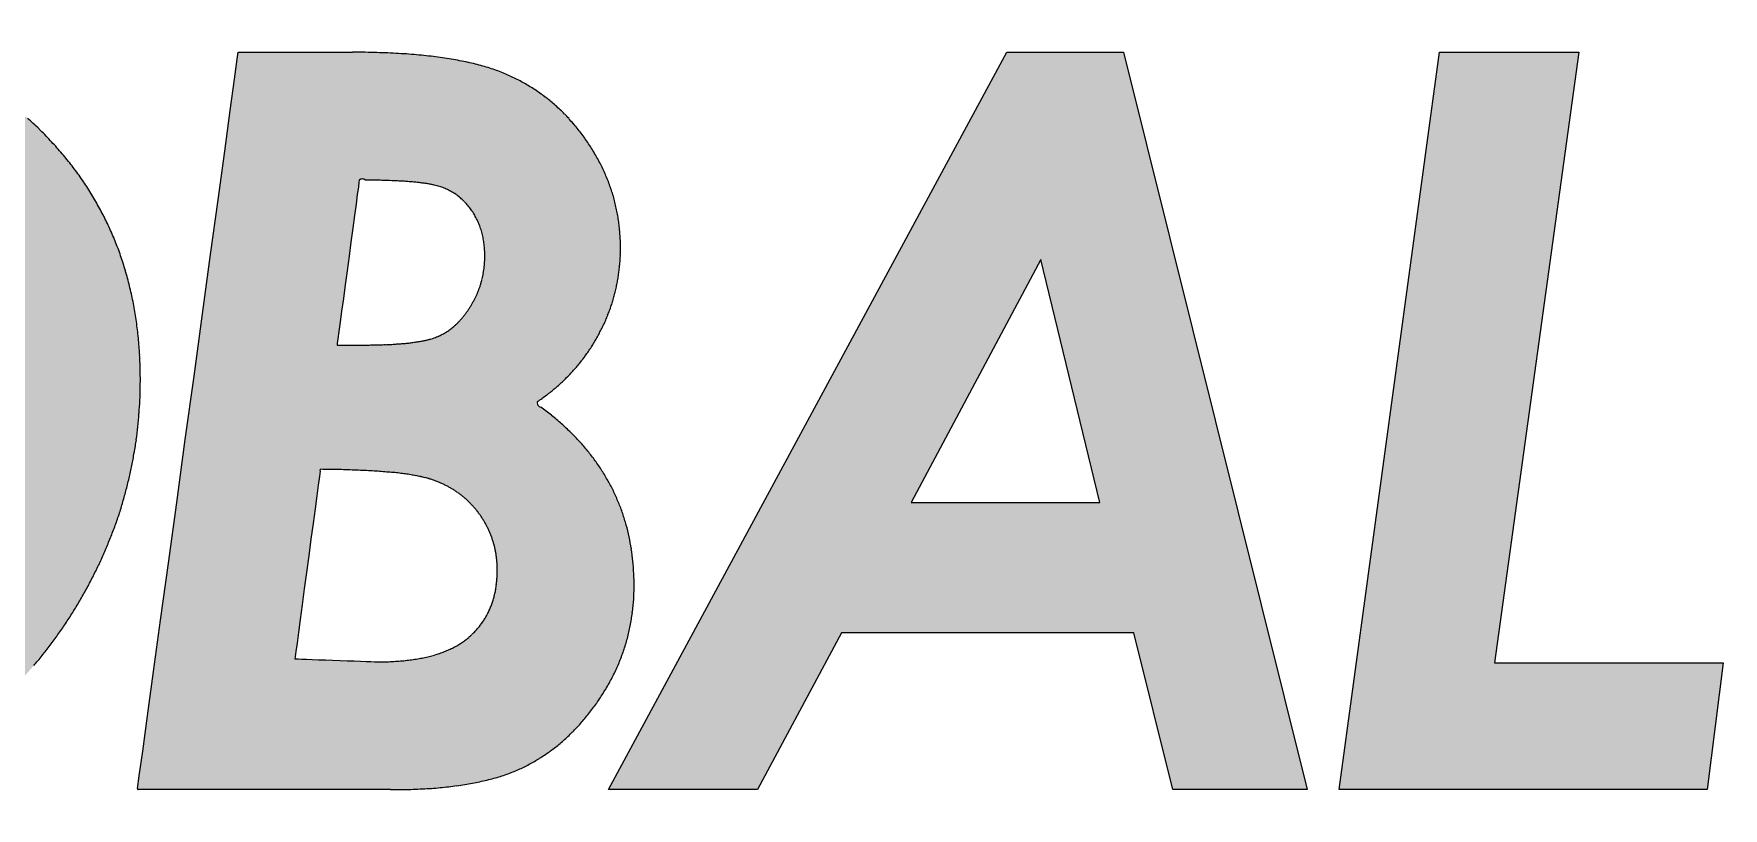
# Model space of a CAD drawing. Header units: millimetres. Extents: x 8533 to 164433, y 5768 to 115327.
# Drawn here: x 57516.9 to 57661, y 107892.2 to 107958.3 of the extents above; entities that cross this region are included whole.
import ezdxf

# ---------------------------------------------------------------- set-up
doc = ezdxf.new("R2010")
doc.units = ezdxf.units.MM
doc.header["$LTSCALE"] = 250
doc.layers.add('06_G-ENP_심볼', color=3, linetype='Continuous')
doc.layers.add('G-ENP', color=1, linetype='Continuous')

# ---------------------------------------------------------------- blocks, each defined once
blk = doc.blocks.new('zw$82BC')
at = {"layer": 'G-ENP'}
h = blk.add_hatch(color=8, dxfattribs=at)
h.dxf.hatch_style = 1
edge = h.paths.add_edge_path()
edge.add_spline(control_points=[(22.3924, 94.4844), (22.5013, 94.4844), (22.591, 94.4494), (22.6617, 94.3794), (22.7324, 94.3094), (22.7678, 94.2206), (22.7678, 94.1128), (22.7678, 94.0302), (22.7469, 93.9524), (22.7051, 93.8794), (22.6632, 93.8063), (22.6076, 93.7502), (22.5382, 93.711), (22.4687, 93.672), (22.3889, 93.6524), (22.2987, 93.6524), (22.186, 93.6524), (22.096, 93.6858), (22.0287, 93.7525), (21.9614, 93.8193), (21.9277, 93.9073), (21.9277, 94.0164), (21.9277, 94.1403), (21.9679, 94.2467), (22.0483, 94.3358), (22.138, 94.4349), (22.2529, 94.4844), (22.3924, 94.4844)], knot_values=[0, 0, 0, 0, 1, 1, 1, 2, 2, 2, 3, 3, 3, 4, 4, 4, 5, 5, 5, 6, 6, 6, 7, 7, 7, 8, 8, 8, 9, 9, 9, 9], degree=3, periodic=0)
edge = h.paths.add_edge_path()
edge.add_spline(control_points=[(22.3871, 94.3438), (22.3303, 94.3438), (22.2786, 94.3301), (22.2317, 94.3027), (22.1849, 94.2752), (22.1471, 94.2358), (22.1183, 94.1842), (22.0896, 94.1327), (22.0752, 94.0795), (22.0752, 94.0245), (22.0752, 93.9595), (22.0952, 93.9044), (22.135, 93.8591), (22.1749, 93.814), (22.2321, 93.7914), (22.3068, 93.7914), (22.3934, 93.7914), (22.4669, 93.8219), (22.5274, 93.8829), (22.5878, 93.9439), (22.6181, 94.0181), (22.6181, 94.1053), (22.6181, 94.1775), (22.5969, 94.2353), (22.5543, 94.2787), (22.5117, 94.3221), (22.456, 94.3438), (22.3871, 94.3438)], knot_values=[0, 0, 0, 0, 1, 1, 1, 2, 2, 2, 3, 3, 3, 4, 4, 4, 5, 5, 5, 6, 6, 6, 7, 7, 7, 8, 8, 8, 9, 9, 9, 9], degree=3, periodic=0)
h = blk.add_hatch(color=8, dxfattribs=at)
h.dxf.hatch_style = 1
edge = h.paths.add_edge_path()
edge.add_spline(control_points=[(22.873, 94.4645), (22.873, 94.4645), (22.9959, 94.4645), (22.9959, 94.4645), (23.0707, 94.4645), (23.1263, 94.4564), (23.1627, 94.4402), (23.199, 94.4241), (23.2282, 94.399), (23.2505, 94.3648), (23.2728, 94.3307), (23.2839, 94.2939), (23.2839, 94.2545), (23.2839, 94.2214), (23.276, 94.1903), (23.2603, 94.1611), (23.2446, 94.1318), (23.2219, 94.1072), (23.1922, 94.0875), (23.263, 94.0384), (23.2985, 93.973), (23.2985, 93.8915), (23.2985, 93.8491), (23.2872, 93.8104), (23.2649, 93.7752), (23.2423, 93.74), (23.2146, 93.7141), (23.1816, 93.6973), (23.1486, 93.6806), (23.1009, 93.6723), (23.0384, 93.6723), (23.0384, 93.6723), (22.7647, 93.6723), (22.7647, 93.6723), (22.7647, 93.6723), (22.873, 94.4645), (22.873, 94.4645)], knot_values=[0, 0, 0, 0, 1, 1, 1, 2, 2, 2, 3, 3, 3, 4, 4, 4, 5, 5, 5, 6, 6, 6, 7, 7, 7, 8, 8, 8, 9, 9, 9, 10, 10, 10, 11, 11, 11, 12, 12, 12, 12], degree=3, periodic=0)
edge = h.paths.add_edge_path()
edge.add_spline(control_points=[(22.9339, 93.8128), (22.9339, 93.8128), (23.023, 93.8096), (23.023, 93.8096), (23.0678, 93.8096), (23.1004, 93.8185), (23.1208, 93.836), (23.1413, 93.8536), (23.1514, 93.8777), (23.1514, 93.9082), (23.1514, 93.9305), (23.1451, 93.9504), (23.1325, 93.968), (23.1198, 93.9856), (23.103, 93.9979), (23.0819, 94.0052), (23.061, 94.0123), (23.0207, 94.0161), (22.9613, 94.0164), (22.9613, 94.0164), (22.9339, 93.8128), (22.9339, 93.8128)], knot_values=[0, 0, 0, 0, 1, 1, 1, 2, 2, 2, 3, 3, 3, 4, 4, 4, 5, 5, 5, 6, 6, 6, 7, 7, 7, 7], degree=3, periodic=0)
edge = h.paths.add_edge_path()
edge.add_spline(control_points=[(22.9792, 94.15), (22.9792, 94.15), (23.0059, 94.15), (23.0059, 94.15), (23.0457, 94.15), (23.0726, 94.1529), (23.0868, 94.1589), (23.101, 94.1648), (23.1131, 94.1758), (23.123, 94.192), (23.133, 94.2082), (23.138, 94.2261), (23.138, 94.2459), (23.138, 94.2641), (23.1336, 94.28), (23.1248, 94.2932), (23.116, 94.3065), (23.1043, 94.3155), (23.09, 94.3202), (23.0758, 94.3248), (23.0468, 94.3272), (23.0031, 94.3272), (23.0031, 94.3272), (22.9792, 94.15), (22.9792, 94.15)], knot_values=[0, 0, 0, 0, 1, 1, 1, 2, 2, 2, 3, 3, 3, 4, 4, 4, 5, 5, 5, 6, 6, 6, 7, 7, 7, 8, 8, 8, 8], degree=3, periodic=0)
h = blk.add_hatch(color=8, dxfattribs=at)
h.dxf.hatch_style = 1
h.paths.add_polyline_path([(23.699, 94.4645), (23.8246, 94.4645), (24.0219, 93.6723), (23.8776, 93.6723), (23.8356, 93.8409), (23.5214, 93.8409), (23.4312, 93.6723), (23.2711, 93.6723)])
h.paths.add_polyline_path([(23.7991, 93.9809), (23.7357, 94.2418), (23.5961, 93.9809)])
h = blk.add_hatch(color=8, dxfattribs=at)
h.dxf.hatch_style = 1
h.paths.add_polyline_path([(24.1642, 94.4645), (24.314, 94.4645), (24.2232, 93.8086), (24.4691, 93.8086), (24.4518, 93.6723), (24.0561, 93.6723)])
at = {"layer": 'G-ENP', "color": 8}
for p, q in [((22.8691, 94.4356), (22.872, 94.457)), ((22.872, 94.457), (22.873, 94.4645)), ((22.873, 94.4645), (22.8742, 94.4645)), ((22.8742, 94.4645), (22.8775, 94.4645)), ((22.8775, 94.4645), (22.8827, 94.4645)), ((22.8827, 94.4645), (22.8895, 94.4645)), ((22.8895, 94.4645), (22.8976, 94.4645)), ((22.8976, 94.4645), (22.9067, 94.4645)), ((22.9067, 94.4645), (22.9166, 94.4645)), ((22.9166, 94.4645), (22.927, 94.4645)), ((22.927, 94.4645), (22.9375, 94.4645)), ((22.9375, 94.4645), (22.948, 94.4645)), ((22.948, 94.4645), (22.9581, 94.4645)), ((22.9581, 94.4645), (22.9676, 94.4645)), ((22.9676, 94.4645), (22.9762, 94.4645)), ((22.9762, 94.4645), (22.9836, 94.4645)), ((22.9836, 94.4645), (22.9894, 94.4645)), ((22.9894, 94.4645), (22.9936, 94.4645)), ((22.9936, 94.4645), (22.9957, 94.4645)), ((23.2711, 93.6723), (23.699, 94.4645)), ((23.699, 94.4645), (23.8246, 94.4645)), ((23.8246, 94.4645), (24.0219, 93.6723)), ((24.0561, 93.6723), (24.1642, 94.4645)), ((24.1642, 94.4645), (24.314, 94.4645)), ((24.314, 94.4645), (24.2232, 93.8086)), ((22.8645, 94.4021), (22.8691, 94.4356)), ((22.8585, 94.3584), (22.8645, 94.4021)), ((22.8514, 94.3061), (22.8585, 94.3584)), ((23.001, 94.3117), (22.9996, 94.3013)), ((23.0021, 94.3197), (23.001, 94.3117)), ((23.0028, 94.325), (23.0021, 94.3197)), ((23.0031, 94.3272), (23.0028, 94.325)), ((22.8433, 94.2472), (22.8514, 94.3061)), ((22.9996, 94.3013), (22.998, 94.2891)), ((22.9961, 94.2754), (22.9941, 94.2607)), ((22.998, 94.2891), (22.9961, 94.2754)), ((22.9941, 94.2607), (22.9921, 94.2454)), ((22.8346, 94.1835), (22.8433, 94.2472)), ((22.9921, 94.2454), (22.99, 94.2299)), ((23.7357, 94.2418), (23.5961, 93.9809)), ((23.7991, 93.9809), (23.7357, 94.2418)), ((22.99, 94.2299), (22.9879, 94.2146)), ((22.9879, 94.2146), (22.986, 94.2)), ((22.9841, 94.1865), (22.9825, 94.1745)), ((22.986, 94.2), (22.9841, 94.1865)), ((22.8255, 94.1166), (22.8346, 94.1835)), ((22.9825, 94.1745), (22.9812, 94.1644)), ((22.9794, 94.1517), (22.9792, 94.15)), ((22.9792, 94.15), (22.9795, 94.15)), ((22.9801, 94.1567), (22.9794, 94.1517)), ((22.9795, 94.15), (22.9802, 94.15)), ((22.9812, 94.1644), (22.9801, 94.1567)), ((22.9802, 94.15), (22.9814, 94.15)), ((22.9814, 94.15), (22.9829, 94.15)), ((22.9829, 94.15), (22.9847, 94.15)), ((22.9847, 94.15), (22.9867, 94.15)), ((22.9867, 94.15), (22.9889, 94.15)), ((22.9889, 94.15), (22.9912, 94.15)), ((22.9912, 94.15), (22.9936, 94.15)), ((22.9936, 94.15), (22.9959, 94.15)), ((22.9959, 94.15), (22.9981, 94.15)), ((22.9981, 94.15), (23.0001, 94.15)), ((23.0001, 94.15), (23.002, 94.15)), ((23.002, 94.15), (23.0035, 94.15)), ((23.0035, 94.15), (23.0048, 94.15)), ((23.0048, 94.15), (23.0056, 94.15)), ((23.0056, 94.15), (23.0059, 94.15)), ((22.8161, 94.0485), (22.8255, 94.1166)), ((22.8069, 93.9809), (22.8161, 94.0485)), ((22.9602, 94.0086), (22.959, 93.9996)), ((22.961, 94.0144), (22.9602, 94.0086)), ((22.9574, 93.9879), (22.9556, 93.9739)), ((22.959, 93.9996), (22.9574, 93.9879)), ((22.798, 93.9157), (22.8069, 93.9809)), ((22.9556, 93.9739), (22.9534, 93.9582)), ((23.5961, 93.9809), (23.7991, 93.9809)), ((22.9534, 93.9582), (22.9512, 93.9413)), ((22.9512, 93.9413), (22.9488, 93.9236)), ((22.7896, 93.8545), (22.798, 93.9157)), ((22.9488, 93.9236), (22.9464, 93.9056)), ((22.9464, 93.9056), (22.944, 93.888)), ((22.944, 93.888), (22.9417, 93.871)), ((22.9417, 93.871), (22.9396, 93.8553)), ((22.7821, 93.7993), (22.7896, 93.8545)), ((22.9377, 93.8413), (22.9362, 93.8296)), ((22.9396, 93.8553), (22.9377, 93.8413)), ((23.5214, 93.8409), (23.4312, 93.6723)), ((23.8356, 93.8409), (23.5214, 93.8409)), ((23.8776, 93.6723), (23.8356, 93.8409)), ((22.9362, 93.8296), (22.935, 93.8206)), ((22.9342, 93.8149), (22.9339, 93.8128)), ((22.9339, 93.8128), (22.9348, 93.8128)), ((22.935, 93.8206), (22.9342, 93.8149)), ((22.9348, 93.8128), (22.9373, 93.8127)), ((22.9373, 93.8127), (22.9413, 93.8126)), ((22.9413, 93.8126), (22.9464, 93.8124)), ((22.9464, 93.8124), (22.9525, 93.8122)), ((22.9525, 93.8122), (22.9594, 93.8119)), ((22.9594, 93.8119), (22.9668, 93.8117)), ((22.9668, 93.8117), (22.9745, 93.8114)), ((22.9745, 93.8114), (22.9824, 93.8111)), ((22.9824, 93.8111), (22.9902, 93.8108)), ((22.9902, 93.8108), (22.9976, 93.8106)), ((22.9976, 93.8106), (23.0044, 93.8103)), ((23.0044, 93.8103), (23.0106, 93.8101)), ((23.0106, 93.8101), (23.0157, 93.8099)), ((23.0157, 93.8099), (23.0196, 93.8098)), ((23.0196, 93.8098), (23.0222, 93.8097)), ((24.2232, 93.8086), (24.4691, 93.8086)), ((24.4691, 93.8086), (24.4518, 93.6723)), ((22.7756, 93.7518), (22.7821, 93.7993)), ((22.7704, 93.7138), (22.7756, 93.7518)), ((22.7667, 93.6872), (22.7704, 93.7138)), ((22.7649, 93.6737), (22.7667, 93.6872)), ((22.7711, 93.6723), (22.7656, 93.6723)), ((22.781, 93.6723), (22.7711, 93.6723)), ((22.7947, 93.6723), (22.781, 93.6723)), ((22.8116, 93.6723), (22.7947, 93.6723)), ((22.8311, 93.6723), (22.8116, 93.6723)), ((22.8525, 93.6723), (22.8311, 93.6723)), ((22.8752, 93.6723), (22.8525, 93.6723)), ((22.8986, 93.6723), (22.8752, 93.6723)), ((22.9221, 93.6723), (22.8986, 93.6723)), ((22.9451, 93.6723), (22.9221, 93.6723)), ((22.9669, 93.6723), (22.9451, 93.6723)), ((22.9869, 93.6723), (22.9669, 93.6723)), ((23.0045, 93.6723), (22.9869, 93.6723)), ((23.019, 93.6723), (23.0045, 93.6723)), ((23.0299, 93.6723), (23.019, 93.6723)), ((23.0366, 93.6723), (23.0299, 93.6723)), ((23.4312, 93.6723), (23.2711, 93.6723)), ((24.0219, 93.6723), (23.8776, 93.6723)), ((24.4518, 93.6723), (24.0561, 93.6723))]:
    blk.add_line(p, q, dxfattribs=at)
for centre, radius, start, end in [((22.9958, 93.4298), 1.0348, 89.5831, 90.0075), ((22.9965, 93.5267), 0.9379, 88.8187, 89.5813), ((22.9982, 93.6085), 0.856, 88.009, 88.8192), ((23.0008, 93.685), 0.7795, 87.1474, 88.0095), ((23.0044, 93.7562), 0.7081, 86.2292, 87.148), ((23.0088, 93.8225), 0.6418, 85.2491, 86.2299), ((23.0139, 93.8838), 0.5802, 84.2011, 85.2498), ((23.0197, 93.9405), 0.5232, 83.0788, 84.202), ((23.026, 93.9927), 0.4706, 81.8748, 83.0798), ((23.0328, 94.0406), 0.4223, 80.5809, 81.8758), ((23.0401, 94.0843), 0.3779, 79.1881, 80.5821), ((23.0477, 94.1241), 0.3374, 77.6863, 79.1894), ((23.0556, 94.1602), 0.3005, 76.0646, 77.6878), ((23.0636, 94.1926), 0.2671, 74.3106, 76.0661), ((23.0718, 94.2217), 0.2369, 72.4113, 74.3124), ((23.08, 94.2475), 0.2098, 70.3523, 72.4131), ((23.0881, 94.2703), 0.1856, 68.1185, 70.3542), ((23.0963, 94.2906), 0.1637, 65.6801, 68.113), ((23.0761, 94.2461), 0.2125, 63.831, 65.6663), ((23.0782, 94.2502), 0.208, 61.9679, 63.8306), ((23.08, 94.2536), 0.2041, 60.081, 61.9675), ((23.0815, 94.2563), 0.201, 58.174, 60.0805), ((23.0827, 94.2583), 0.1987, 56.2513, 58.1735), ((23.0837, 94.2597), 0.197, 54.317, 56.2507), ((23.0842, 94.2605), 0.196, 52.3759, 54.3165), ((23.0844, 94.2607), 0.1958, 50.4325, 52.3754), ((23.0841, 94.2604), 0.1962, 48.4915, 50.432), ((23.0834, 94.2595), 0.1973, 46.5575, 48.4909), ((23.0821, 94.2582), 0.1992, 44.635, 46.5569), ((22.3957, 94.1108), 0.3781, 45.8619, 48.4649), ((23.0803, 94.2564), 0.2018, 42.7284, 44.6344), ((23.0778, 94.2541), 0.205, 40.8418, 42.7279), ((23.0748, 94.2515), 0.2091, 38.9792, 40.8413), ((22.394, 94.109), 0.3805, 43.2715, 45.8701), ((22.4015, 94.116), 0.3702, 40.6387, 43.2784), ((23.0711, 94.2485), 0.2138, 37.1441, 38.9788), ((23.0667, 94.2452), 0.2194, 35.3397, 37.1437), ((23.0615, 94.2415), 0.2257, 33.569, 35.3394), ((23.0616, 94.2415), 0.2256, 31.7954, 33.5721), ((22.4102, 94.1234), 0.3588, 37.942, 40.6375), ((23.065, 94.2436), 0.2216, 30.0102, 31.8011), ((23.0703, 94.2467), 0.2155, 28.1854, 30.0098), ((23.075, 94.2492), 0.2102, 26.3299, 28.185), ((22.4171, 94.1289), 0.35, 35.1997, 37.9406), ((22.4223, 94.1325), 0.3437, 32.4238, 35.1982), ((23.0791, 94.2513), 0.2056, 24.4471, 26.3295), ((23.0826, 94.2529), 0.2017, 22.5406, 24.4467), ((23.0855, 94.2541), 0.1986, 20.6141, 22.5401), ((22.4255, 94.1346), 0.3398, 29.6266, 32.4221), ((23.0064, 94.3235), 0.00499, 48.7455, 131.4116), ((23.0038, 93.3259), 1.0014, 89.2507, 89.6654), ((23.0053, 93.4386), 0.8886, 88.8033, 89.2512), ((23.0075, 93.5432), 0.784, 88.3181, 88.8039), ((23.0104, 93.6398), 0.6873, 87.7898, 88.3189), ((23.0138, 93.7286), 0.5985, 87.2118, 87.7907), ((23.0177, 93.8098), 0.5172, 86.5761, 87.2129), ((23.0222, 93.8835), 0.4434, 85.8733, 86.5775), ((23.027, 93.9501), 0.3766, 85.0913, 85.8749), ((23.0321, 94.0097), 0.3168, 84.2156, 85.0934), ((23.0375, 94.0627), 0.2635, 83.2274, 84.2182), ((23.043, 94.1093), 0.2165, 82.1031, 83.2307), ((23.0487, 94.15), 0.1755, 80.8121, 82.1075), ((23.0544, 94.1849), 0.1401, 79.3143, 80.8179), ((23.06, 94.2146), 0.1099, 77.5563, 79.3221), ((23.0655, 94.2394), 0.0845, 75.4657, 77.567), ((23.0707, 94.2596), 0.0636, 72.9426, 75.4805), ((23.0738, 94.2704), 0.0524, 69.8017, 72.6839), ((23.0686, 94.2557), 0.068, 67.7993, 70.0024), ((23.0692, 94.2571), 0.0664, 65.5604, 67.7986), ((23.0697, 94.2582), 0.0652, 63.2924, 65.5596), ((23.0701, 94.259), 0.0643, 61.002, 63.2916), ((23.0704, 94.2596), 0.0637, 58.6961, 61.0011), ((23.0706, 94.2598), 0.0634, 56.382, 58.6952), ((23.0705, 94.2598), 0.0635, 54.0671, 56.381), ((23.0704, 94.2595), 0.0638, 51.759, 54.0662), ((23.0878, 94.2549), 0.1961, 18.672, 20.6136), ((23.0895, 94.2555), 0.1944, 16.7187, 18.6715), ((23.0905, 94.2558), 0.1934, 14.7585, 16.7181), ((22.4267, 94.1353), 0.3384, 26.8216, 29.625), ((23.07, 94.259), 0.0644, 49.4648, 51.7581), ((23.0693, 94.2583), 0.0654, 47.1918, 49.464), ((23.0685, 94.2574), 0.0666, 44.9466, 47.191), ((23.0674, 94.2562), 0.0682, 42.7353, 44.9458), ((23.0659, 94.2549), 0.0702, 40.5635, 42.7346), ((23.0642, 94.2535), 0.0724, 38.4362, 40.5629), ((23.0622, 94.2518), 0.075, 36.3575, 38.4357), ((23.0598, 94.2501), 0.078, 34.3312, 36.3571), ((23.0581, 94.2489), 0.0801, 32.3762, 34.3693), ((23.0908, 94.2559), 0.193, 12.7963, 14.758), ((23.0905, 94.2558), 0.1933, 10.8367, 12.7958), ((22.4258, 94.1348), 0.3395, 24.0221, 26.8199), ((23.0632, 94.2522), 0.074, 30.1906, 32.3451), ((23.0631, 94.2521), 0.0741, 28.0377, 30.1899), ((23.0628, 94.2519), 0.0745, 25.8928, 28.037), ((23.0622, 94.2516), 0.0752, 23.7615, 25.8921), ((23.0613, 94.2512), 0.0762, 21.6491, 23.7608), ((23.0601, 94.2508), 0.0774, 19.5607, 21.6485), ((23.0586, 94.2502), 0.079, 17.5011, 19.5602), ((23.0894, 94.2556), 0.1944, 8.8843, 10.8361), ((23.0877, 94.2553), 0.1961, 6.9436, 8.8837), ((23.0853, 94.2551), 0.1985, 5.0191, 6.9431), ((22.4226, 94.1334), 0.343, 21.2415, 24.0205), ((22.4171, 94.1313), 0.3489, 18.4924, 21.2399), ((23.0567, 94.2497), 0.081, 15.4744, 17.5006), ((23.0546, 94.2491), 0.0832, 13.4846, 15.4739), ((23.0521, 94.2485), 0.0858, 11.5349, 13.4842), ((23.0492, 94.2479), 0.0887, 9.6283, 11.5346), ((23.046, 94.2473), 0.0919, 7.767, 9.628), ((23.0425, 94.2468), 0.0955, 5.9531, 7.7668), ((23.0385, 94.2464), 0.0995, 4.1879, 5.953), ((23.0822, 94.2548), 0.2016, 3.1148, 5.0186), ((23.0784, 94.2546), 0.2055, 1.2347, 3.1144), ((23.075, 94.2545), 0.2089, 359.4782, 1.2379), ((22.409, 94.1286), 0.3574, 15.7869, 18.491), ((23.0342, 94.2461), 0.1038, 2.4724, 4.1878), ((23.028, 94.2457), 0.11, 355.6537, 357.4183), ((23.0295, 94.2459), 0.1086, 0.8073, 2.4724), ((23.025, 94.2458), 0.1131, 357.4186, 359.1509), ((23.024, 94.2458), 0.114, 359.1406, 0.8075), ((23.0848, 94.2541), 0.1991, 354.6929, 356.3052), ((23.0818, 94.2543), 0.2021, 356.3055, 357.9019), ((23.0783, 94.2544), 0.2055, 357.9022, 359.4806), ((22.3984, 94.1256), 0.3684, 13.1356, 15.7856), ((23.0391, 94.2441), 0.0988, 344.5476, 346.4426), ((23.0381, 94.2444), 0.0998, 346.4431, 348.3253), ((23.0368, 94.2446), 0.1012, 348.3258, 350.1913), ((23.0351, 94.2449), 0.1028, 350.1918, 352.0369), ((23.0331, 94.2452), 0.1049, 352.0373, 353.8586), ((23.0308, 94.2455), 0.1072, 353.859, 355.6534), ((23.0907, 94.2534), 0.1931, 349.7841, 351.4293), ((23.0892, 94.2537), 0.1946, 351.4297, 353.0665), ((23.0872, 94.2539), 0.1966, 353.0668, 354.6926), ((22.3851, 94.1225), 0.3821, 10.5479, 13.1345), ((23.0384, 94.2446), 0.0996, 333.1367, 335.0215), ((23.0393, 94.2442), 0.0987, 335.022, 336.919), ((23.0398, 94.2439), 0.098, 336.9195, 338.8245), ((23.0401, 94.2438), 0.0977, 338.825, 340.7338), ((23.0401, 94.2438), 0.0978, 340.7343, 342.6427), ((23.0397, 94.244), 0.0981, 342.6433, 344.5471), ((23.0918, 94.2533), 0.192, 343.1714, 344.8233), ((23.0923, 94.2531), 0.1915, 344.8237, 346.478), ((23.0922, 94.2532), 0.1916, 346.4784, 348.1324), ((23.0917, 94.2533), 0.1921, 348.1328, 349.7838), ((22.369, 94.1195), 0.3985, 8.0318, 10.547), ((23.0365, 94.2441), 0.1009, 322.7775, 324.5616), ((23.0318, 94.2475), 0.1068, 324.5615, 326.2799), ((23.0264, 94.2511), 0.1132, 326.2798, 327.933), ((23.0147, 94.2586), 0.1272, 327.8678, 329.3634), ((23.0358, 94.246), 0.1025, 329.4178, 331.2669), ((23.0373, 94.2452), 0.1009, 331.2674, 333.1362), ((23.0879, 94.2546), 0.1961, 338.2565, 339.8849), ((23.0897, 94.254), 0.1943, 339.8852, 341.5241), ((23.091, 94.2535), 0.1929, 341.5244, 343.1711), ((22.3499, 94.1168), 0.4178, 5.5937, 8.0311), ((23.0598, 94.222), 0.0687, 303.9496, 306.2521), ((23.0586, 94.2236), 0.0707, 306.2529, 308.5132), ((23.0572, 94.2254), 0.073, 308.5139, 310.7263), ((23.0554, 94.2274), 0.0757, 310.7269, 312.8864), ((23.0533, 94.2297), 0.0788, 312.8869, 314.9894), ((23.0508, 94.2322), 0.0823, 314.9898, 317.0321), ((23.0479, 94.2349), 0.0863, 317.0324, 319.0121), ((23.0446, 94.2378), 0.0907, 319.0122, 320.9275), ((23.0408, 94.2409), 0.0956, 320.9276, 322.7775), ((23.0765, 94.2598), 0.2086, 331.8948, 333.4576), ((23.08, 94.258), 0.2047, 333.4578, 335.0403), ((23.0831, 94.2566), 0.2014, 335.0405, 336.6406), ((23.0857, 94.2555), 0.1985, 336.6409, 338.2562), ((22.3278, 94.1146), 0.44, 3.2383, 5.5932), ((23.0059, 94.9187), 0.7687, 269.9961, 270.4437), ((23.0066, 94.8376), 0.6876, 270.4421, 270.9931), ((23.008, 94.7585), 0.6085, 270.9924, 271.5904), ((23.01, 94.686), 0.5359, 271.5895, 272.2405), ((23.0126, 94.6198), 0.4698, 272.2395, 272.9504), ((23.0157, 94.5597), 0.4096, 272.9493, 273.7284), ((23.0192, 94.5053), 0.355, 273.727, 274.5842), ((23.0232, 94.4563), 0.3059, 274.5826, 275.5294), ((23.0274, 94.4124), 0.2618, 275.5275, 276.578), ((23.0319, 94.3733), 0.2224, 276.5757, 277.7469), ((23.0367, 94.3388), 0.1875, 277.7441, 279.0565), ((23.0415, 94.3084), 0.1568, 279.053, 280.5319), ((23.0464, 94.282), 0.13, 280.5276, 282.204), ((23.0514, 94.2593), 0.1067, 282.1986, 284.1109), ((23.0562, 94.2399), 0.0867, 284.1042, 286.3001), ((23.061, 94.2236), 0.0697, 286.2918, 288.8307), ((23.0656, 94.2102), 0.0555, 288.8205, 291.7762), ((23.0641, 94.2136), 0.0592, 291.9102, 294.528), ((23.062, 94.2184), 0.0645, 294.4525, 296.8529), ((23.0617, 94.2189), 0.065, 296.8539, 299.2416), ((23.0613, 94.2196), 0.0659, 299.2426, 301.6095), ((23.0607, 94.2207), 0.0671, 301.6104, 303.9487), ((23.0891, 94.2529), 0.1943, 326.8833, 328.5655), ((23.0884, 94.2533), 0.1951, 328.5659, 330.2432), ((23.0858, 94.2548), 0.1982, 330.25, 331.9049), ((22.3025, 94.1132), 0.4653, 0.9692, 3.238), ((23.088, 94.2538), 0.1957, 320.1593, 321.8336), ((23.0889, 94.2531), 0.1946, 321.8339, 323.5143), ((23.0893, 94.2528), 0.194, 323.5146, 325.1983), ((23.0894, 94.2527), 0.1939, 325.1987, 326.883), ((22.2816, 94.1128), 0.4862, 359.0601, 0.9788), ((23.079, 94.2625), 0.2083, 311.9655, 313.5721), ((23.0814, 94.2599), 0.2047, 313.5724, 315.1972), ((23.0835, 94.2578), 0.2017, 315.1975, 316.8383), ((23.0853, 94.2561), 0.1992, 316.8386, 318.493), ((23.0869, 94.2548), 0.1972, 318.4933, 320.159), ((22.2878, 94.1127), 0.48, 357.3583, 359.064), ((23.0668, 94.2773), 0.2274, 305.7571, 307.2728), ((23.0702, 94.2729), 0.2219, 307.273, 308.8138), ((23.0733, 94.2689), 0.2168, 308.814, 310.3785), ((23.0763, 94.2655), 0.2123, 310.3787, 311.9652), ((22.3019, 94.1118), 0.4658, 353.8931, 355.6332), ((22.2956, 94.1123), 0.4722, 355.6336, 357.3579), ((23.1986, 94.0875), 0.00423, 155.3149, 264.966), ((23.0632, 94.2823), 0.2336, 304.2677, 305.757), ((23.0166, 93.8339), 0.3085, 51.2504, 53.9389), ((22.307, 94.1113), 0.4608, 352.1398, 353.8927), ((23.0301, 93.8506), 0.287, 48.4291, 51.25), ((23.0423, 93.8645), 0.2685, 45.4796, 48.4283), ((22.3107, 94.1108), 0.4571, 350.3769, 352.1394), ((23.0533, 93.8756), 0.2529, 42.4094, 45.4784), ((23.0628, 93.8843), 0.24, 39.2294, 42.4078), ((22.3141, 94.1102), 0.4535, 346.8356, 348.6073), ((22.313, 94.1104), 0.4546, 348.6077, 350.3765), ((23.0708, 93.8909), 0.2296, 35.954, 39.2274), ((23.0772, 93.8955), 0.2217, 32.6009, 35.9516), ((22.3139, 94.1102), 0.4537, 345.0639, 346.8352), ((22.9623, 94.0152), 0.00155, 131.0075, 213.6839), ((22.9532, 92.602), 1.4145, 89.2563, 89.6733), ((22.9552, 92.7579), 1.2585, 88.8062, 89.2568), ((22.9583, 92.9019), 1.1145, 88.3183, 88.8067), ((22.9622, 93.0345), 0.9818, 87.7878, 88.319), ((22.9669, 93.1561), 0.8601, 87.2086, 87.7886), ((22.9723, 93.2671), 0.749, 86.5739, 87.2096), ((22.9783, 93.3679), 0.648, 85.8751, 86.575), ((22.9849, 93.459), 0.5566, 85.1022, 85.8765), ((22.992, 93.5409), 0.4744, 84.2429, 85.1039), ((22.9993, 93.6141), 0.401, 83.282, 84.245), ((23.007, 93.6789), 0.3357, 82.2009, 83.2846), ((23.0148, 93.7359), 0.2782, 80.976, 82.2042), ((23.0227, 93.7855), 0.2279, 79.5777, 80.9802), ((23.0306, 93.8283), 0.1844, 77.9682, 79.5831), ((23.0384, 93.8647), 0.1471, 76.0985, 77.9753), ((23.046, 93.8953), 0.1157, 73.9044, 76.1077), ((23.0555, 93.9275), 0.082, 71.1833, 74.0349), ((23.0436, 93.8937), 0.1179, 69.1119, 71.0131), ((23.045, 93.8975), 0.1138, 67.1645, 69.1115), ((23.0464, 93.9008), 0.1102, 65.1747, 67.1641), ((23.0818, 93.8985), 0.2162, 29.1908, 32.5982), ((23.0846, 93.9), 0.2131, 25.7468, 29.1879), ((22.3125, 94.1106), 0.4552, 343.296, 345.0635), ((23.0477, 93.9036), 0.1071, 63.1464, 65.1742), ((23.0489, 93.906), 0.1045, 61.0841, 63.1458), ((23.0499, 93.9078), 0.1024, 58.9929, 61.0834), ((23.0508, 93.9093), 0.1007, 56.8782, 58.9922), ((23.0514, 93.9103), 0.0995, 54.7461, 56.8775), ((23.0519, 93.9109), 0.0987, 52.6026, 54.7453), ((23.0521, 93.9112), 0.0984, 50.4542, 52.6018), ((23.052, 93.9111), 0.0985, 48.3072, 50.4533), ((23.0516, 93.9107), 0.0991, 46.1683, 48.3065), ((23.0853, 93.9004), 0.2122, 22.2932, 25.7437), ((22.3059, 94.1127), 0.4622, 339.785, 341.5349), ((22.3098, 94.1114), 0.4581, 341.5353, 343.2956), ((23.0509, 93.9099), 0.1001, 44.0437, 46.1676), ((23.0499, 93.9089), 0.1015, 41.9394, 44.043), ((23.0485, 93.9077), 0.1034, 39.8612, 41.9387), ((23.0467, 93.9061), 0.1058, 37.8144, 39.8606), ((23.0537, 93.9114), 0.097, 35.6835, 37.9341), ((23.0458, 93.9059), 0.1067, 33.5357, 35.5723), ((23.084, 93.8999), 0.2137, 18.8548, 22.2901), ((23.0805, 93.8987), 0.2174, 15.456, 18.8519), ((22.3007, 94.1146), 0.4676, 338.0483, 339.7846), ((23.0479, 93.9073), 0.1041, 31.4654, 33.5351), ((23.0497, 93.9084), 0.102, 29.3664, 31.4648), ((23.0512, 93.9092), 0.1003, 27.2435, 29.3657), ((23.0523, 93.9098), 0.099, 25.102, 27.2428), ((23.0531, 93.9102), 0.0982, 22.9475, 25.1013), ((23.0535, 93.9104), 0.0977, 20.7856, 22.9467), ((23.0746, 93.8971), 0.2235, 12.1192, 15.4533), ((22.2944, 94.1172), 0.4744, 336.3282, 338.0479), ((23.0536, 93.9104), 0.0976, 18.6222, 20.7848), ((23.0533, 93.9103), 0.0979, 16.4633, 18.6215), ((23.0526, 93.9101), 0.0987, 14.3146, 16.4626), ((23.0515, 93.9098), 0.0998, 12.1818, 14.3139), ((23.05, 93.9095), 0.1013, 10.0703, 12.1811), ((23.0663, 93.8953), 0.232, 8.8645, 12.1169), ((23.0554, 93.8936), 0.243, 5.7088, 8.8626), ((22.2783, 94.1245), 0.4921, 332.9487, 334.6271), ((22.287, 94.1204), 0.4826, 334.6274, 336.3278), ((23.0481, 93.9092), 0.1033, 7.9851, 10.0696), ((23.0457, 93.9088), 0.1057, 5.931, 7.9845), ((23.0429, 93.9085), 0.1085, 3.9121, 5.9305), ((23.0396, 93.9083), 0.1118, 1.9322, 3.9116), ((23.0359, 93.9082), 0.1155, 359.9945, 1.9318), ((23.0418, 93.8923), 0.2566, 2.6659, 5.7074), ((22.2686, 94.1295), 0.5031, 331.2944, 332.9484), ((23.0361, 93.9071), 0.1152, 352.7763, 355.3016), ((23.0281, 93.9078), 0.1233, 355.3017, 357.7144), ((23.0189, 93.9082), 0.1325, 357.7144, 0.014), ((23.028, 93.8916), 0.2705, 359.8499, 2.6767), ((22.2654, 94.1312), 0.5067, 329.6449, 331.2991), ((23.0586, 93.9029), 0.0923, 341.6255, 344.5559), ((23.0544, 93.904), 0.0967, 344.5572, 347.3976), ((23.0493, 93.9052), 0.102, 347.3986, 350.1398), ((23.0432, 93.9062), 0.1081, 350.1405, 352.7759), ((23.0747, 93.8909), 0.2238, 354.4602, 356.2872), ((23.0696, 93.8913), 0.2289, 356.2876, 358.0876), ((23.0636, 93.8914), 0.2349, 358.0879, 359.8579), ((22.2758, 94.1246), 0.4944, 326.3441, 328.0125), ((22.263, 94.1326), 0.5095, 328.0127, 329.6476), ((23.0678, 93.8992), 0.0824, 326.0917, 329.2573), ((23.0674, 93.8994), 0.0829, 329.2597, 332.413), ((23.0663, 93.9), 0.0841, 332.4153, 335.5375), ((23.0645, 93.9008), 0.086, 335.5396, 338.6131), ((23.062, 93.9018), 0.0888, 338.615, 341.6239), ((23.0828, 93.89), 0.2156, 350.737, 352.6084), ((23.0791, 93.8905), 0.2193, 352.6088, 354.4598), ((22.2871, 94.1171), 0.4808, 324.6439, 326.3438), ((23.061, 93.9054), 0.0916, 310.7152, 313.67), ((23.0634, 93.903), 0.0882, 313.6717, 316.7012), ((23.0653, 93.9012), 0.0856, 316.7031, 319.7927), ((23.0667, 93.9), 0.0838, 319.7949, 322.9281), ((23.0675, 93.8993), 0.0827, 322.9304, 326.0893), ((23.0895, 93.8888), 0.2088, 345.0365, 346.9463), ((23.0879, 93.8891), 0.2104, 346.9468, 348.8478), ((23.0857, 93.8895), 0.2127, 348.8483, 350.7365), ((22.3054, 94.1037), 0.4581, 321.1576, 322.9139), ((22.297, 94.1101), 0.4687, 322.9142, 324.6436), ((23.0543, 93.9237), 0.1106, 291.3642, 294.1686), ((23.0581, 93.9153), 0.1014, 294.1686, 297.1409), ((23.0618, 93.9082), 0.0934, 297.1413, 300.2802), ((23.0652, 93.9023), 0.0866, 300.2811, 303.5808), ((23.0683, 93.8976), 0.081, 303.5824, 307.0325), ((23.0722, 93.8925), 0.0746, 306.9897, 310.6647), ((23.0899, 93.8887), 0.2084, 339.2951, 341.2059), ((23.0904, 93.8885), 0.2078, 341.2064, 343.1211), ((23.0903, 93.8885), 0.208, 343.1216, 345.036), ((22.3126, 94.0979), 0.4489, 319.3768, 321.1572), ((23.0235, 93.8345), 0.0249, 266.9285, 268.9762), ((23.0231, 94.1343), 0.3247, 269.9891, 271.3609), ((23.0238, 94.1045), 0.2949, 271.3601, 272.8225), ((23.0252, 94.0771), 0.2674, 272.8215, 274.3818), ((23.0271, 94.052), 0.2423, 274.3808, 276.0468), ((23.0295, 94.0292), 0.2193, 276.0458, 277.8257), ((23.0324, 94.0085), 0.1984, 277.8246, 279.7269), ((23.0356, 93.9898), 0.1795, 279.7258, 281.7593), ((23.0391, 93.9731), 0.1624, 281.7582, 283.9313), ((23.0428, 93.9582), 0.1471, 283.9303, 286.2514), ((23.0466, 93.9451), 0.1334, 286.2505, 288.727), ((23.0505, 93.9336), 0.1213, 288.7263, 291.3646), ((23.087, 93.8899), 0.2116, 335.5011, 337.3915), ((23.0888, 93.8891), 0.2096, 337.392, 339.2946), ((23.078, 93.8944), 0.2216, 329.9405, 331.7714), ((23.0816, 93.8924), 0.2175, 331.7718, 333.626), ((23.0846, 93.891), 0.2142, 333.6265, 335.5007), ((23.041, 93.9179), 0.2655, 324.9242, 326.4543), ((23.0598, 93.9057), 0.243, 326.4021, 328.0921), ((23.0738, 93.8968), 0.2264, 328.1359, 329.9401), ((23.0694, 93.8963), 0.2298, 318.4088, 320.0938), ((23.0635, 93.9012), 0.2374, 320.094, 321.7426), ((23.0568, 93.9065), 0.2459, 321.7427, 323.3531), ((23.0493, 93.9121), 0.2553, 323.3533, 324.9241), ((23.0827, 93.8838), 0.2115, 313.1565, 314.9371), ((23.079, 93.8876), 0.2168, 314.9375, 316.6888), ((23.0745, 93.8917), 0.2229, 316.6892, 318.4085), ((23.0931, 93.8716), 0.1955, 303.9296, 305.8048), ((23.092, 93.8731), 0.1973, 305.8054, 307.6694), ((23.0905, 93.875), 0.1998, 307.6699, 309.5187), ((23.0885, 93.8775), 0.203, 309.5192, 311.3488), ((23.0859, 93.8804), 0.2068, 311.3493, 313.1561), ((23.1058, 93.8492), 0.1697, 291.5252, 293.789), ((23.1118, 93.8356), 0.1549, 293.7883, 296.1947), ((23.1017, 93.8554), 0.1771, 296.2784, 298.344), ((23.0938, 93.8705), 0.1941, 298.2779, 300.1609), ((23.0939, 93.8703), 0.1939, 300.1615, 302.0463), ((23.0937, 93.8707), 0.1943, 302.0468, 303.929), ((23.0505, 94.1054), 0.4327, 275.2497, 276.4623), ((23.0547, 94.0683), 0.3953, 276.4616, 277.7494), ((23.0594, 94.034), 0.3607, 277.7486, 279.1175), ((23.0644, 94.0025), 0.3288, 279.1167, 280.5729), ((23.0698, 93.9736), 0.2994, 280.5721, 282.1221), ((23.0755, 93.9472), 0.2724, 282.1212, 283.7722), ((23.0814, 93.9232), 0.2477, 283.7712, 285.5302), ((23.0874, 93.9015), 0.2252, 285.5293, 287.4036), ((23.0935, 93.882), 0.2048, 287.4027, 289.3998), ((23.0997, 93.8646), 0.1863, 289.3989, 291.526), ((22.7658, 93.6733), 0.00101, 159.2992, 257.084), ((23.0375, 95.079), 1.4067, 269.9629, 270.1098), ((23.0385, 94.3372), 0.6649, 270.1408, 271.0513), ((23.0395, 94.2843), 0.612, 271.0508, 272.0131), ((23.0413, 94.2348), 0.5624, 272.0126, 273.0306), ((23.0437, 94.1885), 0.5161, 273.03, 274.1081), ((23.0468, 94.1454), 0.4729, 274.1075, 275.2503)]:
    blk.add_arc(centre, radius, start, end, dxfattribs=at)

msp = doc.modelspace()

# ---------------------------------------------------------------- block references
at = {"layer": '06_G-ENP_심볼', "color": 0, "xscale": 79.36842069133647, "yscale": 79.36842069133647, "zscale": 79.36842069133647}
msp.add_blockref('zw$82BC', (55718.95, 100459.2, -0.32), dxfattribs=at)

doc.saveas('drawing.dxf')
